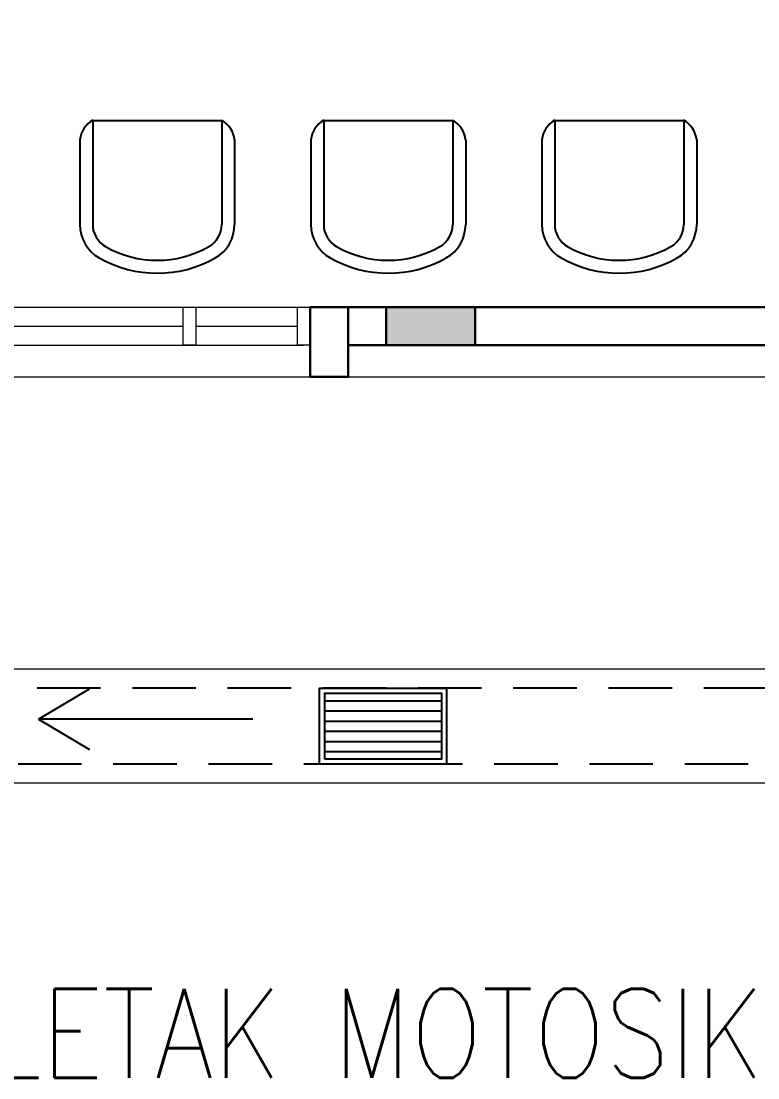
# Model space of a CAD drawing. Header units: inches. Extents: x 17074 to 430035, y 21644 to 175348.
# Drawn here: x 42496 to 45397, y 46344 to 50504 of the extents above; entities that cross this region are included whole.
import ezdxf
from ezdxf.enums import TextEntityAlignment as Align

# ---------------------------------------------------------------- set-up
doc = ezdxf.new("R2010")
doc.units = ezdxf.units.IN
doc.header["$MEASUREMENT"] = 0
doc.linetypes.add('DASHED2', pattern=[0.375, 0.25, -0.125])
for name, color, linetype in [('Cabinet', 8, 'Continuous'), ('drain', 8, 'Continuous'), ('MSGRATING', 8, 'Continuous')]:
    doc.layers.add(name, color=color, linetype=linetype)
for name, color, linetype, lineweight in [('COLUMN', 8, 'Continuous', 30), ('LW', 8, 'Continuous', 20), ('t3', 8, 'Continuous', 25), ('wall', 8, 'Continuous', 30), ('WIN', 8, 'Continuous', 18)]:
    doc.layers.add(name, color=color, linetype=linetype, lineweight=lineweight)
doc.styles.add('LAILA', font='romans.shx', dxfattribs={"width": 0.85})

# ---------------------------------------------------------------- blocks, each defined once
blk = doc.blocks.new('ARR')
at = {"layer": 'drain'}
for p, q in [((-2150568.8, -694433.7), (-2150768.5, -694314.1)), ((-2151412.9, -694433.7), (-2150568.8, -694433.7)), ((-2150568.8, -694433.7), (-2150768.5, -694553.3))]:
    blk.add_line(p, q, dxfattribs=at)
blk = doc.blocks.new('WIN')
at = {"layer": 'WIN', "color": 1}
for p, q in [((-2479668.1, -915154.6), (-2476718.1, -915154.6)), ((-2479643.1, -915229.6), (-2479243.1, -915229.6)), ((-2479193.1, -915229.6), (-2478218.1, -915229.6)), ((-2478168.1, -915229.6), (-2477193.1, -915229.6)), ((-2477143.1, -915229.6), (-2476743.1, -915229.6)), ((-2479668.1, -915304.6), (-2476718.1, -915304.6))]:
    blk.add_line(p, q, dxfattribs=at)
for points in [[(-2479693.1, -915304.6), (-2479643.1, -915304.6), (-2479643.1, -915154.6), (-2479693.1, -915154.6)], [(-2479243.1, -915304.6), (-2479193.1, -915304.6), (-2479193.1, -915154.6), (-2479243.1, -915154.6)], [(-2478218.1, -915304.6), (-2478168.1, -915304.6), (-2478168.1, -915154.6), (-2478218.1, -915154.6)], [(-2477193.1, -915304.6), (-2477143.1, -915304.6), (-2477143.1, -915154.6), (-2477193.1, -915154.6)], [(-2476743.1, -915304.6), (-2476693.1, -915304.6), (-2476693.1, -915154.6), (-2476743.1, -915154.6)]]:
    blk.add_lwpolyline(points, close=True, dxfattribs=at)
blk = doc.blocks.new('meja mesyuarat')
at = {"color": 8}
for p, q in [((17.2, -2689.9), (525.2, -2689.9)), ((17.2, -2689.9), (17.2, -3099.9)), ((525.2, -2689.9), (525.2, -3099.9)), ((926.8, -2689.9), (1434.8, -2689.9)), ((926.8, -2689.9), (926.8, -3099.9)), ((1434.8, -2689.9), (1434.8, -3099.9)), ((1836.4, -2689.9), (2344.4, -2689.9)), ((1836.4, -2689.9), (1836.4, -3099.9)), ((2344.4, -2689.9), (2344.4, -3099.9)), ((-33.6, -2766.1), (-33.6, -3100)), ((576, -2766.1), (576, -3100)), ((876, -2766.1), (876, -3100)), ((1485.6, -2766.1), (1485.6, -3100)), ((1785.6, -2766.1), (1785.6, -3100)), ((2395.2, -2766.1), (2395.2, -3100))]:
    blk.add_line(p, q, dxfattribs=at)
for centre, radius, start, end in [((66.9, -2778), 101.2, 119.3981, 173.2217), ((475.5, -2778), 101.2, 6.7783, 60.6019), ((976.5, -2778), 101.2, 119.3981, 173.2217), ((1385.1, -2778), 101.2, 6.7783, 60.6019), ((1886.1, -2778), 101.2, 119.3981, 173.2217), ((2294.7, -2778), 101.2, 6.7783, 60.6019), ((117.4, -3100), 151, 180, 240.3254), ((117.2, -3099.9), 100, 180, 240.283), ((425.2, -3099.9), 100, 299.717, 0), ((425, -3100), 151, 299.6746, 0), ((1027, -3100), 151, 180, 240.3254), ((1026.8, -3099.9), 100, 180, 240.283), ((1334.8, -3099.9), 100, 299.717, 0), ((1334.6, -3100), 151, 299.6746, 0), ((1936.6, -3100), 151, 180, 240.3254), ((1936.4, -3099.9), 100, 180, 240.283), ((2244.4, -3099.9), 100, 299.717, 0), ((2244.2, -3100), 151, 299.6746, 0), ((271.2, -2830.1), 410.7, 240.283, 299.717), ((1180.8, -2830.1), 410.7, 240.283, 299.717), ((2090.4, -2830.1), 410.7, 240.283, 299.717), ((271.2, -2830.1), 461.7, 240.3254, 299.6746), ((1180.8, -2830.1), 461.7, 240.3254, 299.6746), ((2090.4, -2830.1), 461.7, 240.3254, 299.6746)]:
    blk.add_arc(centre, radius, start, end, dxfattribs=at)

msp = doc.modelspace()

# ---------------------------------------------------------------- hatches: boundary and pattern name
at = {"layer": 'COLUMN'}
msp.add_hatch(color=256, dxfattribs=at).paths.add_polyline_path([(43934.3, 49228.6), (44284.3, 49228.6), (44284.3, 49378.6), (43934.3, 49378.6)])

# ---------------------------------------------------------------- linework, layer by layer
msp.add_lwpolyline([(43934.3, 49228.6), (44284.3, 49228.6), (44284.3, 49378.6), (43934.3, 49378.6)], close=True, dxfattribs=at)
at = {"layer": 'drain', "linetype": 'DASHED2', "ltscale": 1000}
for points in [[(48284.3, 84028.6), (59359.3, 84028.6), (59359.3, 81528.6), (63359.3, 81528.6), (63359.3, 66078.6), (61359.3, 66078.6), (61359.3, 63103.6), (64859.3, 63103.6), (64859.3, 54578.6), (63359.3, 54578.6), (63359.3, 47578.6), (38409.3, 47578.6), (38409.3, 58028.6)], [(48284.3, 83728.6), (59059.3, 83728.6), (59059.3, 81228.6), (63059.3, 81228.6), (63059.3, 66378.6), (61059.3, 66378.6), (61059.3, 62803.6), (64559.3, 62803.6), (64559.3, 54878.6), (63059.3, 54878.6), (63059.3, 47878.6), (38709.3, 47878.6), (38709.3, 57728.6)]]:
    msp.add_lwpolyline(points, dxfattribs=at)
at = {"layer": 'LW'}
msp.add_line((51734.3, 47953.6), (38784.3, 47953.6), dxfattribs=at)
msp.add_lwpolyline([(51734.3, 47503.6), (38334.3, 47503.6), (38334.3, 58103.6)], dxfattribs=at)
at = {"layer": 'MSGRATING'}
for p, q in [((43691.8, 47828.6), (44151.8, 47828.6)), ((43691.8, 47788.6), (44151.8, 47788.6)), ((43691.8, 47748.6), (44151.8, 47748.6)), ((43691.8, 47708.6), (44151.8, 47708.6)), ((43691.8, 47668.6), (44151.8, 47668.6)), ((43691.8, 47628.6), (44151.8, 47628.6))]:
    msp.add_line(p, q, dxfattribs=at)
for points in [[(43671.8, 47578.6), (43671.8, 47878.6), (44171.8, 47878.6), (44171.8, 47578.6)], [(43691.8, 47598.6), (43691.8, 47858.6), (44151.8, 47858.6), (44151.8, 47598.6)]]:
    msp.add_lwpolyline(points, close=True, dxfattribs=at)
at = {"layer": 'wall'}
for p, q in [((43634.3, 49378.6), (47559.3, 49378.6)), ((43784.3, 49228.6), (47559.3, 49228.6))]:
    msp.add_line(p, q, dxfattribs=at)
msp.add_lwpolyline([(43634.3, 49103.6), (43784.3, 49103.6), (43784.3, 49378.6), (43634.3, 49378.6)], close=True, dxfattribs=at)
at = {"layer": 'WIN'}
msp.add_line((40634.3, 49103.6), (47034.3, 49103.6), dxfattribs=at)

# ---------------------------------------------------------------- block references
at = {"layer": 'Cabinet'}
msp.add_blockref('meja mesyuarat', (42761.1, 52803.6), dxfattribs=at)
at = {"layer": 'drain', "rotation": 180}
msp.add_blockref('ARR', (-2108003.6, -646677.2), dxfattribs=at)
at = {"layer": 'WIN', "xscale": -1, "rotation": 180}
msp.add_blockref('WIN', (2520327.4, -865925.9), dxfattribs=at)

# ---------------------------------------------------------------- texts
at = {"layer": 't3', "style": 'LAILA', "width": 0.85}
msp.add_text('TEMPAT LETAK MOTOSIKAL', height=350, dxfattribs=at).set_placement((40703, 46693.9), align=Align.TOP_LEFT)

doc.saveas('drawing.dxf')
